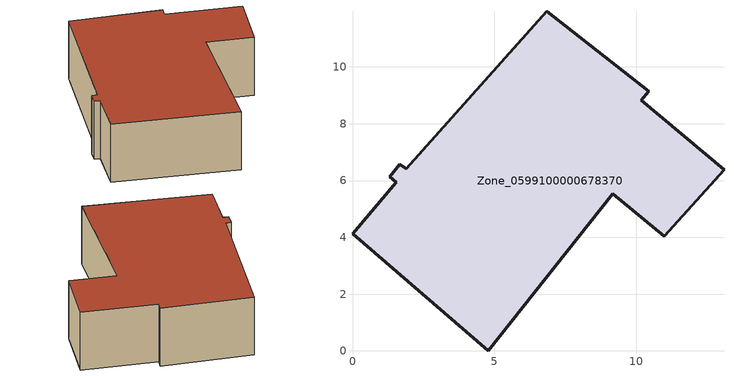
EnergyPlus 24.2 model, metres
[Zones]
Zone_0599100000678370
 floor ground (C_G): 9.16,5.54 4.78,0 0,4.13 1.54,5.94 1.32,6.13 1.67,6.57 1.89,6.42 6.84,11.97 10.44,9.14 10.17,8.83 13.08,6.39 10.97,4.05 z0
 wall outside (C_F): 10.17,8.83 10.44,9.14 6.84,11.97 1.89,6.42 1.67,6.57 1.32,6.13 1.54,5.94 0,4.13 4.78,0 9.16,5.54 10.97,4.05 13.08,6.39 10.17,8.83 z0:3.13
 roof outside (C_R): 10.97,4.05 13.08,6.39 10.17,8.83 10.44,9.14 6.84,11.97 1.89,6.42 1.67,6.57 1.32,6.13 1.54,5.94 0,4.13 4.78,0 9.16,5.54 z3.13
[BUILDING]
Pand.0599100000678370: North Axis=0; Terrain=City; Loads Convergence Tolerance Value=0.04; Temperature Convergence Tolerance Value=0.4; Solar Distribution=FullExterior; Maximum Number of Warmup Days=25; Minimum Number of Warmup Days=1
[Site:Location]
Rotterdam.The.Hague.AP_ZH_NLD Design_Conditions: Latitude=51.96; Longitude=4.45; Time Zone=1; Elevation=-4.5
[SITE:GROUNDTEMPERATURE:BUILDINGSURFACE]
18, 18, 18, 18, 18, 18, 18, 18, 18, 18, 18, 18
[MATERIAL] Thermal Absorptance=0.9; Solar Absorptance=0.7; Visible Absorptance=0.7
Name | Roughness | Thickness | Conductivity | Density | Specific Heat
G.D.1965 | MediumSmooth | 0.15 | 1 | 540 | 1210
F.D.1965 | Rough | 0.3 | 0.857143 | 1920 | 840
R.D.1965 | MediumRough | 0.2 | 0.08 | 1500 | 1000
[CONSTRUCTION]
C_G: G.D.1965
C_F: F.D.1965
C_R: R.D.1965
[ZONE]
Zone_0599100000678370: Type=1; Multiplier=1; Ceiling Height=Autocalculate; Volume=Autocalculate; Floor Area=autocalculate; Part of Total Floor Area=Yes
[ZONEINFILTRATION:DESIGNFLOWRATE]
Infil_Zone_0599100000678370: Zone or ZoneList or Space or SpaceList=Zone_0599100000678370; Schedule=AlwaysOn; Design Flow Rate Calculation Method=Flow/Area; Flow Rate per Floor Area=0.0042; Constant Term Coefficient=1; Temperature Term Coefficient=0; Velocity Term Coefficient=0; Velocity Squared Term Coefficient=0
[HVACTEMPLATE:ZONE:IDEALLOADSAIRSYSTEM]
Zone_0599100000678370: Maximum Heating Supply Air Temperature=50; Minimum Cooling Supply Air Temperature=13; Maximum Heating Supply Air Humidity Ratio=0.0156; Minimum Cooling Supply Air Humidity Ratio=0.0077; Heating Limit=NoLimit; Cooling Limit=NoLimit; Dehumidification Control Type=ConstantSensibleHeatRatio; Cooling Sensible Heat Ratio=0.7; Dehumidification Setpoint=60; Humidification Control Type=None; Humidification Setpoint=30; Outdoor Air Method=None; Outdoor Air Flow Rate per Person=0.00944; Outdoor Air Flow Rate per Zone Floor Area=0; Outdoor Air Flow Rate per Zone=0; Demand Controlled Ventilation Type=None; Outdoor Air Economizer Type=NoEconomizer; Heat Recovery Type=None; Sensible Heat Recovery Effectiveness=0.7; Latent Heat Recovery Effectiveness=0.65
[ZONECONTROL:THERMOSTAT]
ThermostatControl_Zone_0599100000678370: Zone or ZoneList=Zone_0599100000678370; Control Type Schedule=DualSetpointControlType; Control 1=Thermostat_Zone_0599100000678370; Temperature Difference Between Cutout And Setpoint=0
[THERMOSTATSETPOINT:DUALSETPOINT]
Thermostat_Zone_0599100000678370: Heating Setpoint Temperature Schedule=HeatingSetpoint_Zone_0599100000678370; Cooling Setpoint Temperature Schedule=CoolingSetpoint_Zone_0599100000678370
[SCHEDULE:COMPACT]
HeatingSetpoint_Zone_0599100000678370: Through: 12/31, For: AllDays, Until: 24:00, 21
CoolingSetpoint_Zone_0599100000678370: Through: 12/31, For: AllDays, Until: 24:00, 24
DualSetpointControlType: Through: 12/31, For: AllDays, Until: 24:00, 4
AlwaysOn: Through: 12/31, For: AllDays, Until: 24:00, 1
